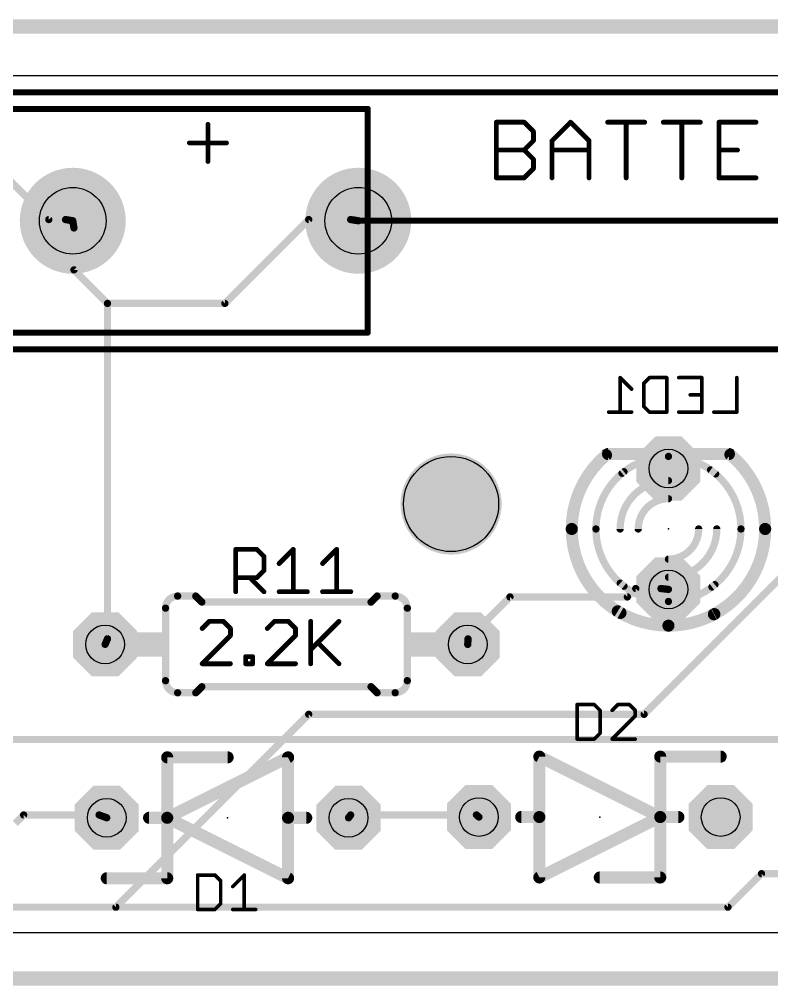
# Model space of a CAD drawing. Extents: x -2 to 96.5, y -1.1 to 19.2.
# Drawn here: x 64.93 to 80.74, y -1.12 to 19.18 of the extents above; entities that cross this region are included whole.
import ezdxf

# ---------------------------------------------------------------- set-up
doc = ezdxf.new("R2010")
doc.units = 0
for name, color, linetype in [('1', 14, 'CONTINUOUS'), ('16', 174, 'CONTINUOUS'), ('17', 94, 'CONTINUOUS'), ('20', 178, 'CONTINUOUS'), ('21', 251, 'CONTINUOUS'), ('22', 251, 'CONTINUOUS'), ('23', 178, 'CONTINUOUS'), ('24', 178, 'CONTINUOUS'), ('25', 251, 'CONTINUOUS'), ('26', 251, 'CONTINUOUS'), ('27', 251, 'CONTINUOUS'), ('29', 251, 'CONTINUOUS'), ('30', 251, 'CONTINUOUS'), ('44', 251, 'CONTINUOUS'), ('51', 251, 'CONTINUOUS'), ('52', 251, 'CONTINUOUS')]:
    doc.layers.add(name, color=color, linetype=linetype)

# ---------------------------------------------------------------- blocks, each defined once
blk = doc.blocks.new('ROUNDP')
at = {"const_width": 0.5}
blk.add_lwpolyline([(0, -0.25, 1), (0, 0.25, 1), (0, -0.25)], format="xyb", dxfattribs=at)
blk = doc.blocks.new('OCTAGONP')
at = {"const_width": 0.5}
blk.add_lwpolyline([(-0.25, -0.1036), (-0.25, 0.1036), (-0.1036, 0.25), (0.1036, 0.25), (0.25, 0.1036), (0.25, -0.1036), (0.1036, -0.25), (-0.1036, -0.25), (-0.25, -0.1036), (-0.25, 0.1036)], dxfattribs=at)
blk = doc.blocks.new('RECT')
blk.add_solid([(-0.5, -0.5), (0.5, -0.5), (-0.5, 0.5), (0.5, 0.5)])

msp = doc.modelspace()

# ---------------------------------------------------------------- linework, layer by layer
at = {"layer": '1'}
for points, const_width in [([(-1, 19.032), (96, 19.032)], 0.3048), ([(66.075, 14.8008), (66.05, 14.952)], 0.1524), ([(69.2466, 13.215), (71.0086, 14.977)], 0.1524), ([(71.0086, 14.977), (71.8896, 14.977)], 0.1524), ([(71.8896, 14.977), (72.05, 14.952)], 0.1524), ([(66.075, 14.8008), (66.075, 13.9198)], 0.1524), ([(66.075, 13.9198), (66.7798, 13.215)], 0.1524), ([(66.7798, 13.215), (66.7798, 6.167)], 0.1524), ([(66.7798, 13.215), (69.2466, 13.215)], 0.1524), ([(81.5806, 8.1052), (78.0566, 4.5812)], 0.1524), ([(75.2374, 7.048), (74.3564, 6.167)], 0.1524), ([(77.7042, 7.048), (75.2374, 7.048)], 0.1524), ([(77.8804, 7.2242), (77.7042, 7.048)], 0.1524), ([(78.409, 7.2242), (77.8804, 7.2242)], 0.1524), ([(78.409, 7.2242), (78.568, 7.206)], 0.1524), ([(66.7798, 6.167), (66.73, 6.05)], 0.1524), ([(74.3564, 6.167), (74.35, 6.05)], 0.1524), ([(71.0086, 4.5812), (66.956, 0.5286)], 0.1524), ([(78.0566, 4.5812), (71.0086, 4.5812)], 0.1524), ([(65.0178, 2.4668), (64.8416, 2.2906)], 0.1524), ([(66.6036, 2.4668), (65.0178, 2.4668)], 0.1524), ([(66.6036, 2.4668), (66.765, 2.407)], 0.1524), ([(71.8896, 2.4668), (71.845, 2.407)], 0.1524), ([(74.5326, 2.4668), (71.8896, 2.4668)], 0.1524), ([(74.5326, 2.4668), (74.585, 2.423)], 0.1524), ([(66.956, 0.5286), (54.7982, 0.5286)], 0.1524), ([(96, -0.968), (-1, -0.968)], 0.3048)]:
    msp.add_lwpolyline(points, dxfattribs=dict(at, const_width=const_width))
at = {"layer": '1', "const_width": 0.0762}
for points in [[(66.0876, 14.9582, 1), (66.0124, 14.9458)], [(71.0086, 15.0151, 1), (71.0086, 14.9389)], [(71.0355, 14.9501, 1), (70.9817, 15.0039)], [(71.8955, 15.0146, 1), (71.8837, 14.9394)], [(71.8896, 14.9389, 1), (71.8896, 15.0151)], [(72.0441, 14.9144, 1), (72.0559, 14.9896)], [(66.1131, 14.8008, 1), (66.0369, 14.8008)], [(66.0374, 14.7946, 1), (66.1126, 14.807)], [(66.0369, 13.9198, 1), (66.1131, 13.9198)], [(66.1019, 13.9467, 1), (66.0481, 13.8929)], [(66.8179, 13.215, 1), (66.7417, 13.215)], [(66.7798, 13.2531, 1), (66.7798, 13.1769)], [(66.7529, 13.1881, 1), (66.8067, 13.2419)], [(69.2197, 13.2419, 1), (69.2735, 13.1881)], [(69.2466, 13.1769, 1), (69.2466, 13.2531)], [(75.2374, 7.0861, 1), (75.2374, 7.0099)], [(75.2643, 7.0211, 1), (75.2105, 7.0749)], [(77.6773, 7.0749, 1), (77.7311, 7.0211)], [(77.7042, 7.0099, 1), (77.7042, 7.0861)], [(77.8804, 7.2623, 1), (77.8804, 7.1861)], [(77.9073, 7.1973, 1), (77.8535, 7.2511)], [(78.4133, 7.2621, 1), (78.4047, 7.1863)], [(78.409, 7.1861, 1), (78.409, 7.2623)], [(78.5637, 7.1681, 1), (78.5723, 7.2439)], [(66.6949, 6.0649, 1), (66.7651, 6.0351)], [(66.7417, 6.167, 1), (66.8179, 6.167)], [(66.8149, 6.1521, 1), (66.7447, 6.1819)], [(74.3944, 6.1649, 1), (74.3184, 6.1691)], [(74.3295, 6.1939, 1), (74.3833, 6.1401)], [(74.312, 6.0521, 1), (74.388, 6.0479)], [(71.0086, 4.6193, 1), (71.0086, 4.5431)], [(71.0355, 4.5543, 1), (70.9817, 4.6081)], [(78.0297, 4.6081, 1), (78.0835, 4.5543)], [(78.0566, 4.5431, 1), (78.0566, 4.6193)], [(65.0178, 2.5049, 1), (65.0178, 2.4287)], [(65.0447, 2.4399, 1), (64.9909, 2.4937)], [(66.6168, 2.5025, 1), (66.5904, 2.4311)], [(66.6036, 2.4287, 1), (66.6036, 2.5049)], [(66.7518, 2.3713, 1), (66.7782, 2.4427)], [(71.8145, 2.4298, 1), (71.8755, 2.3842)], [(71.8896, 2.5049, 1), (71.8896, 2.4287)], [(71.9201, 2.444, 1), (71.8591, 2.4896)], [(74.557, 2.496, 1), (74.5082, 2.4376)], [(74.5326, 2.4287, 1), (74.5326, 2.5049)], [(74.5606, 2.3938, 1), (74.6094, 2.4522)], [(66.9291, 0.5555, 1), (66.9829, 0.5017)], [(66.956, 0.4905, 1), (66.956, 0.5667)]]:
    msp.add_lwpolyline(points, format="xyb", dxfattribs=at)
at = {"layer": '16'}
for points, const_width in [([(-1, 19.032), (96, 19.032)], 0.3048), ([(63.6082, 16.9152), (65.5464, 14.977)], 0.1524), ([(65.5464, 14.977), (65.8988, 14.977)], 0.1524), ([(65.8988, 14.977), (66.05, 14.952)], 0.1524), ([(86.8666, 4.0526), (49.1598, 4.0526)], 0.1524), ([(80.5234, 1.2334), (79.8186, 0.5286)], 0.1524), ([(82.814, 1.2334), (80.5234, 1.2334)], 0.1524), ([(79.8186, 0.5286), (54.7982, 0.5286)], 0.1524), ([(96, -0.968), (-1, -0.968)], 0.3048)]:
    msp.add_lwpolyline(points, dxfattribs=dict(at, const_width=const_width))
at = {"layer": '16', "const_width": 0.0762}
for points in [[(65.5464, 15.0151, 1), (65.5464, 14.9389)], [(65.5195, 14.9501, 1), (65.5733, 15.0039)], [(65.905, 15.0146, 1), (65.8926, 14.9394)], [(65.8988, 14.9389, 1), (65.8988, 15.0151)], [(66.0438, 14.9144, 1), (66.0562, 14.9896)], [(80.5234, 1.2715, 1), (80.5234, 1.1953)], [(80.5503, 1.2065, 1), (80.4965, 1.2603)], [(79.7917, 0.5555, 1), (79.8455, 0.5017)], [(79.8186, 0.4905, 1), (79.8186, 0.5667)]]:
    msp.add_lwpolyline(points, format="xyb", dxfattribs=at)
at = {"layer": '20'}
for p, q in [((93, 18), (2, 18)), ((2, 0), (93, 0))]:
    msp.add_line(p, q, dxfattribs=at)
msp.add_circle((74, 9), 1, dxfattribs=at)
at = {"layer": '21'}
for points, const_width in [([(92.55, 17.652), (63.9, 17.652)], 0.127), ([(72.25, 17.302), (64.25, 17.302)], 0.127), ([(72.25, 12.602), (72.25, 17.302)], 0.127), ([(74.9508, 15.8528), (74.9508, 17.0222)], 0.1016), ([(74.9508, 17.0222), (75.5355, 17.0222)], 0.1016), ([(75.5355, 17.0222), (75.7304, 16.8273)], 0.1016), ([(76.1202, 16.6324), (76.51, 17.0222)], 0.1016), ([(76.51, 17.0222), (76.8998, 16.6324)], 0.1016), ([(77.2896, 17.0222), (78.0692, 17.0222)], 0.1016), ([(77.6794, 15.8528), (77.6794, 17.0222)], 0.1016), ([(78.459, 17.0222), (79.2386, 17.0222)], 0.1016), ([(78.8488, 15.8528), (78.8488, 17.0222)], 0.1016), ([(80.408, 17.0222), (79.6284, 17.0222)], 0.1016), ([(79.6284, 17.0222), (79.6284, 15.8528)], 0.1016), ([(68.8906, 16.9773), (68.8906, 16.1977)], 0.1016), ([(75.7304, 16.8273), (75.7304, 16.6324)], 0.1016), ([(75.7304, 16.6324), (75.5355, 16.4375)], 0.1016), ([(76.1202, 15.8528), (76.1202, 16.6324)], 0.1016), ([(76.8998, 16.6324), (76.8998, 15.8528)], 0.1016), ([(68.5008, 16.5875), (69.2804, 16.5875)], 0.1016), ([(74.9508, 16.4375), (75.5355, 16.4375)], 0.1016), ([(75.5355, 16.4375), (75.7304, 16.2426)], 0.1016), ([(76.1202, 16.4375), (76.8998, 16.4375)], 0.1016), ([(79.6284, 16.4375), (80.0182, 16.4375)], 0.1016), ([(75.7304, 16.2426), (75.7304, 16.0477)], 0.1016), ([(75.7304, 16.0477), (75.5355, 15.8528)], 0.1016), ([(75.5355, 15.8528), (74.9508, 15.8528)], 0.1016), ([(79.6284, 15.8528), (80.408, 15.8528)], 0.1016), ([(84.45, 14.952), (72.05, 14.952)], 0.127), ([(72.25, 12.602), (64.25, 12.602)], 0.127), ([(63.9, 12.252), (92.55, 12.252)], 0.127), ([(68.254, 7.066), (68.635, 7.066)], 0.1524), ([(68.762, 6.939), (68.635, 7.066)], 0.1524), ([(72.318, 6.939), (72.445, 7.066)], 0.1524), ([(72.826, 7.066), (72.445, 7.066)], 0.1524), ([(68.762, 6.939), (72.318, 6.939)], 0.1524), ([(68, 6.812), (68, 5.288)], 0.1524), ([(73.08, 6.812), (73.08, 5.288)], 0.1524), ([(68.254, 5.034), (68.635, 5.034)], 0.1524), ([(68.762, 5.161), (68.635, 5.034)], 0.1524), ([(68.762, 5.161), (72.318, 5.161)], 0.1524), ([(72.318, 5.161), (72.445, 5.034)], 0.1524), ([(72.826, 5.034), (72.445, 5.034)], 0.1524), ([(69.305, 3.677), (68.035, 3.677)], 0.254), ([(68.035, 2.407), (70.575, 3.677)], 0.254), ([(68.035, 3.677), (68.035, 2.407)], 0.254), ([(70.575, 3.677), (70.575, 2.407)], 0.254), ([(75.855, 3.693), (78.395, 2.423)], 0.254), ([(75.855, 2.423), (75.855, 3.693)], 0.254), ([(78.395, 2.423), (78.395, 3.693)], 0.254), ([(78.395, 3.693), (79.665, 3.693)], 0.254), ([(67.654, 2.407), (68.035, 2.407)], 0.254), ([(70.575, 1.137), (68.035, 2.407)], 0.254), ([(68.035, 2.407), (68.035, 1.137)], 0.254), ([(70.575, 2.407), (70.956, 2.407)], 0.254), ([(70.575, 2.407), (70.575, 1.137)], 0.254), ([(75.855, 2.423), (75.474, 2.423)], 0.254), ([(78.395, 2.423), (75.855, 1.153)], 0.254), ([(75.855, 1.153), (75.855, 2.423)], 0.254), ([(78.395, 1.153), (78.395, 2.423)], 0.254), ([(78.776, 2.423), (78.395, 2.423)], 0.254), ([(68.035, 1.137), (66.765, 1.137)], 0.254), ([(77.125, 1.153), (78.395, 1.153)], 0.254)]:
    msp.add_lwpolyline(points, dxfattribs=dict(at, const_width=const_width))
for points, const_width in [([(72.2818, 17.302, 1), (72.2182, 17.302)], 0.0635), ([(72.25, 17.2703, 1), (72.25, 17.3337)], 0.0635), ([(74.9762, 17.0222, 1), (74.9254, 17.0222)], 0.0508), ([(74.9508, 17.0476, 1), (74.9508, 16.9968)], 0.0508), ([(75.5535, 17.0402, 1), (75.5175, 17.0042)], 0.0508), ([(75.5355, 16.9968, 1), (75.5355, 17.0476)], 0.0508), ([(76.528, 17.0402, 1), (76.492, 17.0042)], 0.0508), ([(76.528, 17.0042, 1), (76.492, 17.0402)], 0.0508), ([(77.2896, 17.0476, 1), (77.2896, 16.9968)], 0.0508), ([(77.7048, 17.0222, 1), (77.654, 17.0222)], 0.0508), ([(78.0692, 16.9968, 1), (78.0692, 17.0476)], 0.0508), ([(78.459, 17.0476, 1), (78.459, 16.9968)], 0.0508), ([(78.8742, 17.0222, 1), (78.8234, 17.0222)], 0.0508), ([(79.2386, 16.9968, 1), (79.2386, 17.0476)], 0.0508), ([(79.6284, 17.0476, 1), (79.6284, 16.9968)], 0.0508), ([(79.6538, 17.0222, 1), (79.603, 17.0222)], 0.0508), ([(80.408, 16.9968, 1), (80.408, 17.0476)], 0.0508), ([(68.916, 16.9773, 1), (68.8652, 16.9773)], 0.0508), ([(75.7558, 16.8273, 1), (75.705, 16.8273)], 0.0508), ([(75.7124, 16.8093, 1), (75.7484, 16.8453)], 0.0508), ([(75.705, 16.6324, 1), (75.7558, 16.6324)], 0.0508), ([(75.7484, 16.6144, 1), (75.7124, 16.6504)], 0.0508), ([(76.1022, 16.6504, 1), (76.1382, 16.6144)], 0.0508), ([(76.1456, 16.6324, 1), (76.0948, 16.6324)], 0.0508), ([(76.9252, 16.6324, 1), (76.8744, 16.6324)], 0.0508), ([(76.8818, 16.6144, 1), (76.9178, 16.6504)], 0.0508), ([(68.5008, 16.6129, 1), (68.5008, 16.5621)], 0.0508), ([(69.2804, 16.5621, 1), (69.2804, 16.6129)], 0.0508), ([(74.9508, 16.4629, 1), (74.9508, 16.4121)], 0.0508), ([(75.5535, 16.4555, 1), (75.5175, 16.4195)], 0.0508), ([(75.5175, 16.4555, 1), (75.5535, 16.4195)], 0.0508), ([(75.5355, 16.4121, 1), (75.5355, 16.4629)], 0.0508), ([(76.1202, 16.4629, 1), (76.1202, 16.4121)], 0.0508), ([(76.8998, 16.4121, 1), (76.8998, 16.4629)], 0.0508), ([(79.6284, 16.4629, 1), (79.6284, 16.4121)], 0.0508), ([(80.0182, 16.4121, 1), (80.0182, 16.4629)], 0.0508), ([(75.7558, 16.2426, 1), (75.705, 16.2426)], 0.0508), ([(75.7124, 16.2246, 1), (75.7484, 16.2606)], 0.0508), ([(68.8652, 16.1977, 1), (68.916, 16.1977)], 0.0508), ([(75.705, 16.0477, 1), (75.7558, 16.0477)], 0.0508), ([(75.7484, 16.0297, 1), (75.7124, 16.0657)], 0.0508), ([(74.9508, 15.8782, 1), (74.9508, 15.8274)], 0.0508), ([(74.9254, 15.8528, 1), (74.9762, 15.8528)], 0.0508), ([(75.5175, 15.8708, 1), (75.5535, 15.8348)], 0.0508), ([(75.5355, 15.8274, 1), (75.5355, 15.8782)], 0.0508), ([(76.0948, 15.8528, 1), (76.1456, 15.8528)], 0.0508), ([(76.8744, 15.8528, 1), (76.9252, 15.8528)], 0.0508), ([(77.654, 15.8528, 1), (77.7048, 15.8528)], 0.0508), ([(78.8234, 15.8528, 1), (78.8742, 15.8528)], 0.0508), ([(79.6284, 15.8782, 1), (79.6284, 15.8274)], 0.0508), ([(79.603, 15.8528, 1), (79.6538, 15.8528)], 0.0508), ([(80.408, 15.8274, 1), (80.408, 15.8782)], 0.0508), ([(72.05, 14.9838, 1), (72.05, 14.9202)], 0.0635), ([(72.2182, 12.602, 1), (72.2818, 12.602)], 0.0635), ([(72.25, 12.5702, 1), (72.25, 12.6338)], 0.0635), ([(68.254, 7.066, 0.4142), (68, 6.812)], 0.1524), ([(68.254, 7.1041, 1), (68.254, 7.0279)], 0.0762), ([(68.254, 7.0279, 1), (68.254, 7.1041)], 0.0762), ([(68.6619, 7.0929, 1), (68.6081, 7.0391)], 0.0762), ([(68.635, 7.0279, 1), (68.635, 7.1041)], 0.0762), ([(72.445, 7.1041, 1), (72.445, 7.0279)], 0.0762), ([(72.4719, 7.0391, 1), (72.4181, 7.0929)], 0.0762), ([(73.08, 6.812, 0.4142), (72.826, 7.066)], 0.1524), ([(72.826, 7.1041, 1), (72.826, 7.0279)], 0.0762), ([(72.826, 7.0279, 1), (72.826, 7.1041)], 0.0762), ([(68.762, 6.9771, 1), (68.762, 6.9009)], 0.0762), ([(68.7351, 6.9121, 1), (68.7889, 6.9659)], 0.0762), ([(72.2911, 6.9659, 1), (72.3449, 6.9121)], 0.0762), ([(72.318, 6.9009, 1), (72.318, 6.9771)], 0.0762), ([(68.0381, 6.812, 1), (67.9619, 6.812)], 0.0762), ([(67.9619, 6.812, 1), (68.0381, 6.812)], 0.0762), ([(73.1181, 6.812, 1), (73.0419, 6.812)], 0.0762), ([(73.0419, 6.812, 1), (73.1181, 6.812)], 0.0762), ([(68, 5.288, 0.4142), (68.254, 5.034)], 0.1524), ([(68.0381, 5.288, 1), (67.9619, 5.288)], 0.0762), ([(67.9619, 5.288, 1), (68.0381, 5.288)], 0.0762), ([(72.826, 5.034, 0.4142), (73.08, 5.288)], 0.1524), ([(73.1181, 5.288, 1), (73.0419, 5.288)], 0.0762), ([(73.0419, 5.288, 1), (73.1181, 5.288)], 0.0762), ([(68.254, 5.0721, 1), (68.254, 4.9959)], 0.0762), ([(68.254, 4.9959, 1), (68.254, 5.0721)], 0.0762), ([(68.6081, 5.0609, 1), (68.6619, 5.0071)], 0.0762), ([(68.635, 4.9959, 1), (68.635, 5.0721)], 0.0762), ([(68.762, 5.1991, 1), (68.762, 5.1229)], 0.0762), ([(68.7889, 5.1341, 1), (68.7351, 5.1879)], 0.0762), ([(72.3449, 5.1879, 1), (72.2911, 5.1341)], 0.0762), ([(72.318, 5.1229, 1), (72.318, 5.1991)], 0.0762), ([(72.445, 5.0721, 1), (72.445, 4.9959)], 0.0762), ([(72.4181, 5.0071, 1), (72.4719, 5.0609)], 0.0762), ([(72.826, 5.0721, 1), (72.826, 4.9959)], 0.0762), ([(72.826, 4.9959, 1), (72.826, 5.0721)], 0.0762), ([(68.035, 3.7405, 1), (68.035, 3.6135)], 0.127), ([(68.0985, 3.677, 1), (67.9715, 3.677)], 0.127), ([(69.305, 3.6135, 1), (69.305, 3.7405)], 0.127), ([(70.6385, 3.677, 1), (70.5115, 3.677)], 0.127), ([(70.6034, 3.6202, 1), (70.5466, 3.7338)], 0.127), ([(75.8834, 3.7498, 1), (75.8266, 3.6362)], 0.127), ([(75.9185, 3.693, 1), (75.7915, 3.693)], 0.127), ([(78.4585, 3.693, 1), (78.3315, 3.693)], 0.127), ([(78.395, 3.7565, 1), (78.395, 3.6295)], 0.127), ([(79.665, 3.6295, 1), (79.665, 3.7565)], 0.127), ([(67.654, 2.4705, 1), (67.654, 2.3435)], 0.127), ([(68.0634, 2.4638, 1), (68.0066, 2.3502)], 0.127), ([(68.0985, 2.407, 1), (67.9715, 2.407)], 0.127), ([(68.0066, 2.4638, 1), (68.0634, 2.3502)], 0.127), ([(67.9715, 2.407, 1), (68.0985, 2.407)], 0.127), ([(68.035, 2.3435, 1), (68.035, 2.4705)], 0.127), ([(70.575, 2.4705, 1), (70.575, 2.3435)], 0.127), ([(70.6385, 2.407, 1), (70.5115, 2.407)], 0.127), ([(70.5115, 2.407, 1), (70.6385, 2.407)], 0.127), ([(70.956, 2.3435, 1), (70.956, 2.4705)], 0.127), ([(75.474, 2.4865, 1), (75.474, 2.3595)], 0.127), ([(75.9185, 2.423, 1), (75.7915, 2.423)], 0.127), ([(75.7915, 2.423, 1), (75.9185, 2.423)], 0.127), ([(75.855, 2.3595, 1), (75.855, 2.4865)], 0.127), ([(78.4585, 2.423, 1), (78.3315, 2.423)], 0.127), ([(78.395, 2.4865, 1), (78.395, 2.3595)], 0.127), ([(78.3315, 2.423, 1), (78.4585, 2.423)], 0.127), ([(78.4234, 2.3662, 1), (78.3666, 2.4798)], 0.127), ([(78.3666, 2.3662, 1), (78.4234, 2.4798)], 0.127), ([(78.776, 2.3595, 1), (78.776, 2.4865)], 0.127), ([(66.765, 1.2005, 1), (66.765, 1.0735)], 0.127), ([(68.035, 1.0735, 1), (68.035, 1.2005)], 0.127), ([(70.5466, 1.0802, 1), (70.6034, 1.1938)], 0.127), ([(75.8266, 1.2098, 1), (75.8834, 1.0962)], 0.127), ([(77.125, 1.2165, 1), (77.125, 1.0895)], 0.127), ([(78.395, 1.0895, 1), (78.395, 1.2165)], 0.127), ([(67.9715, 1.137, 1), (68.0985, 1.137)], 0.127), ([(70.5115, 1.137, 1), (70.6385, 1.137)], 0.127), ([(75.7915, 1.153, 1), (75.9185, 1.153)], 0.127), ([(78.3315, 1.153, 1), (78.4585, 1.153)], 0.127)]:
    msp.add_lwpolyline(points, format="xyb", dxfattribs=dict(at, const_width=const_width))
at = {"layer": '22'}
for points, const_width in [([(77.2554, 10.0272, 0.2206), (76.536, 8.476)], 0.254), ([(77.2964, 9.9787, 1), (77.2144, 10.0757)], 0.127), ([(80.6, 8.476, 0.2226), (79.8689, 10.037)], 0.254), ([(79.9096, 10.0858, 1), (79.8282, 9.9882)], 0.127), ([(77.6324, 9.679, 0.2315), (77.044, 8.476)], 0.1524), ([(77.6558, 9.6489, 1), (77.609, 9.7091)], 0.0762), ([(80.092, 8.476, 0.2422), (79.4538, 9.7161)], 0.1524), ([(79.4759, 9.7471, 1), (79.4317, 9.6851)], 0.0762), ([(76.536, 8.476, 0.2691), (77.5598, 6.7117)], 0.254), ([(76.5995, 8.476, 1), (76.4725, 8.476)], 0.127), ([(76.4725, 8.476, 1), (76.5995, 8.476)], 0.127), ([(77.044, 8.476, 0.2315), (77.6324, 7.273)], 0.1524), ([(77.0821, 8.476, 1), (77.0059, 8.476)], 0.0762), ([(79.5242, 6.6831, 0.277), (80.6, 8.476)], 0.254), ([(79.4824, 7.2568, 0.2361), (80.092, 8.476)], 0.1524), ([(80.1301, 8.476, 1), (80.0539, 8.476)], 0.0762), ([(80.6635, 8.476, 1), (80.5365, 8.476)], 0.127), ([(80.5365, 8.476, 1), (80.6635, 8.476)], 0.127), ([(77.0059, 8.476, 1), (77.0821, 8.476)], 0.0762), ([(80.0539, 8.476, 1), (80.1301, 8.476)], 0.0762), ([(77.609, 7.2429, 1), (77.6558, 7.3031)], 0.0762), ([(79.4595, 7.2873, 1), (79.5053, 7.2263)], 0.0762), ([(77.5283, 6.6566, 1), (77.5913, 6.7668)], 0.127), ([(79.4943, 6.7391, 1), (79.5541, 6.6271)], 0.127)]:
    msp.add_lwpolyline(points, format="xyb", dxfattribs=dict(at, const_width=const_width))
at = {"layer": '23'}
for p in [(70.54, 6.05), (69.305, 2.407), (77.125, 2.423)]:
    msp.add_point(p, dxfattribs=at)
at = {"layer": '24'}
msp.add_point((78.568, 8.476), dxfattribs=at)
at = {"layer": '25'}
for points, const_width in [([(69.475, 7.1568), (69.475, 8.0466)], 0.1016), ([(69.475, 8.0466), (69.9199, 8.0466)], 0.1016), ([(69.9199, 8.0466), (70.0682, 7.8983)], 0.1016), ([(70.0682, 7.8983), (70.0682, 7.6017)], 0.1016), ([(70.3871, 7.75), (70.6837, 8.0466)], 0.1016), ([(70.6837, 8.0466), (70.6837, 7.1568)], 0.1016), ([(71.2993, 7.75), (71.5959, 8.0466)], 0.1016), ([(71.5959, 8.0466), (71.5959, 7.1568)], 0.1016), ([(70.0682, 7.6017), (69.9199, 7.4534)], 0.1016), ([(69.9199, 7.4534), (69.475, 7.4534)], 0.1016), ([(69.7716, 7.4534), (70.0682, 7.1568)], 0.1016), ([(70.3871, 7.1568), (70.9803, 7.1568)], 0.1016), ([(71.2993, 7.1568), (71.8924, 7.1568)], 0.1016), ([(76.6481, 4.7855), (76.6481, 4.0611)], 0.0762), ([(77.0103, 4.7855), (76.6481, 4.7855)], 0.0762), ([(77.131, 4.6648), (77.0103, 4.7855)], 0.0762), ([(77.131, 4.1818), (77.131, 4.6648)], 0.0762), ([(77.5055, 4.7855), (77.3847, 4.6648)], 0.0762), ([(77.7469, 4.7855), (77.5055, 4.7855)], 0.0762), ([(77.8677, 4.6648), (77.7469, 4.7855)], 0.0762), ([(77.8677, 4.544), (77.8677, 4.6648)], 0.0762), ([(77.3847, 4.0611), (77.8677, 4.544)], 0.0762), ([(76.6481, 4.0611), (77.0103, 4.0611)], 0.0762), ([(77.0103, 4.0611), (77.131, 4.1818)], 0.0762), ([(77.8677, 4.0611), (77.3847, 4.0611)], 0.0762), ([(68.6748, 1.2045), (68.6748, 0.4801)], 0.0762), ([(69.0371, 1.2045), (68.6748, 1.2045)], 0.0762), ([(69.1578, 1.0838), (69.0371, 1.2045)], 0.0762), ([(69.4115, 0.963), (69.6529, 1.2045)], 0.0762), ([(69.6529, 1.2045), (69.6529, 0.4801)], 0.0762), ([(69.1578, 0.6008), (69.1578, 1.0838)], 0.0762), ([(69.0371, 0.4801), (69.1578, 0.6008)], 0.0762), ([(68.6748, 0.4801), (69.0371, 0.4801)], 0.0762), ([(69.4115, 0.4801), (69.8944, 0.4801)], 0.0762)]:
    msp.add_lwpolyline(points, dxfattribs=dict(at, const_width=const_width))
for points, const_width in [([(69.5004, 8.0466, 1), (69.4496, 8.0466)], 0.0508), ([(69.475, 8.072, 1), (69.475, 8.0212)], 0.0508), ([(69.9378, 8.0645, 1), (69.9019, 8.0286)], 0.0508), ([(69.9199, 8.0212, 1), (69.9199, 8.072)], 0.0508), ([(70.0936, 7.8983, 1), (70.0428, 7.8983)], 0.0508), ([(70.0502, 7.8803, 1), (70.0861, 7.9162)], 0.0508), ([(70.7091, 8.0466, 1), (70.6583, 8.0466)], 0.0508), ([(70.7017, 8.0286, 1), (70.6658, 8.0645)], 0.0508), ([(71.6213, 8.0466, 1), (71.5705, 8.0466)], 0.0508), ([(71.6138, 8.0286, 1), (71.5779, 8.0645)], 0.0508), ([(70.3692, 7.7679, 1), (70.4051, 7.732)], 0.0508), ([(71.2813, 7.7679, 1), (71.3172, 7.732)], 0.0508), ([(70.0428, 7.6017, 1), (70.0936, 7.6017)], 0.0508), ([(70.0861, 7.5837, 1), (70.0502, 7.6196)], 0.0508), ([(69.475, 7.4788, 1), (69.475, 7.428)], 0.0508), ([(69.7896, 7.4713, 1), (69.7536, 7.4354)], 0.0508), ([(69.9019, 7.4713, 1), (69.9378, 7.4354)], 0.0508), ([(69.9199, 7.428, 1), (69.9199, 7.4788)], 0.0508), ([(69.4496, 7.1568, 1), (69.5004, 7.1568)], 0.0508), ([(70.0502, 7.1388, 1), (70.0861, 7.1748)], 0.0508), ([(70.3871, 7.1822, 1), (70.3871, 7.1314)], 0.0508), ([(70.6583, 7.1568, 1), (70.7091, 7.1568)], 0.0508), ([(70.9803, 7.1314, 1), (70.9803, 7.1822)], 0.0508), ([(71.2993, 7.1822, 1), (71.2993, 7.1314)], 0.0508), ([(71.5705, 7.1568, 1), (71.6213, 7.1568)], 0.0508), ([(71.8924, 7.1314, 1), (71.8924, 7.1822)], 0.0508), ([(76.6481, 4.8046, 1), (76.6481, 4.7665)], 0.0381), ([(76.6671, 4.7855, 1), (76.6291, 4.7855)], 0.0381), ([(77.0238, 4.799, 1), (76.9968, 4.772)], 0.0381), ([(77.0103, 4.7665, 1), (77.0103, 4.8046)], 0.0381), ([(77.1501, 4.6648, 1), (77.112, 4.6648)], 0.0381), ([(77.1176, 4.6513, 1), (77.1445, 4.6783)], 0.0381), ([(77.3713, 4.6783, 1), (77.3982, 4.6513)], 0.0381), ([(77.5055, 4.8046, 1), (77.5055, 4.7665)], 0.0381), ([(77.5189, 4.772, 1), (77.492, 4.799)], 0.0381), ([(77.7604, 4.799, 1), (77.7335, 4.772)], 0.0381), ([(77.7469, 4.7665, 1), (77.7469, 4.8046)], 0.0381), ([(77.8867, 4.6648, 1), (77.8486, 4.6648)], 0.0381), ([(77.8542, 4.6513, 1), (77.8811, 4.6783)], 0.0381), ([(77.8486, 4.544, 1), (77.8867, 4.544)], 0.0381), ([(77.8811, 4.5306, 1), (77.8542, 4.5575)], 0.0381), ([(76.6481, 4.0802, 1), (76.6481, 4.0421)], 0.0381), ([(76.6291, 4.0611, 1), (76.6671, 4.0611)], 0.0381), ([(76.9968, 4.0746, 1), (77.0238, 4.0476)], 0.0381), ([(77.0103, 4.0421, 1), (77.0103, 4.0802)], 0.0381), ([(77.112, 4.1818, 1), (77.1501, 4.1818)], 0.0381), ([(77.1445, 4.1684, 1), (77.1176, 4.1953)], 0.0381), ([(77.3847, 4.0802, 1), (77.3847, 4.0421)], 0.0381), ([(77.3713, 4.0746, 1), (77.3982, 4.0476)], 0.0381), ([(77.8677, 4.0421, 1), (77.8677, 4.0802)], 0.0381), ([(68.6748, 1.2236, 1), (68.6748, 1.1855)], 0.0381), ([(68.6939, 1.2045, 1), (68.6558, 1.2045)], 0.0381), ([(69.0505, 1.218, 1), (69.0236, 1.191)], 0.0381), ([(69.0371, 1.1855, 1), (69.0371, 1.2236)], 0.0381), ([(69.672, 1.2045, 1), (69.6339, 1.2045)], 0.0381), ([(69.6664, 1.191, 1), (69.6395, 1.218)], 0.0381), ([(69.1768, 1.0838, 1), (69.1387, 1.0838)], 0.0381), ([(69.1443, 1.0703, 1), (69.1713, 1.0973)], 0.0381), ([(69.398, 0.9765, 1), (69.4249, 0.9496)], 0.0381), ([(69.1387, 0.6008, 1), (69.1768, 0.6008)], 0.0381), ([(69.1713, 0.5874, 1), (69.1443, 0.6143)], 0.0381), ([(68.6748, 0.4992, 1), (68.6748, 0.4611)], 0.0381), ([(68.6558, 0.4801, 1), (68.6939, 0.4801)], 0.0381), ([(69.0236, 0.4936, 1), (69.0505, 0.4666)], 0.0381), ([(69.0371, 0.4611, 1), (69.0371, 0.4992)], 0.0381), ([(69.4115, 0.4992, 1), (69.4115, 0.4611)], 0.0381), ([(69.6339, 0.4801, 1), (69.672, 0.4801)], 0.0381), ([(69.8944, 0.4611, 1), (69.8944, 0.4992)], 0.0381)]:
    msp.add_lwpolyline(points, format="xyb", dxfattribs=dict(at, const_width=const_width))
at = {"layer": '26', "const_width": 0.0381}
for points in [[(77.5665, 11.669, 1), (77.5396, 11.642)], [(77.5721, 11.6555, 1), (77.534, 11.6555)], [(78.169, 11.6746, 1), (78.169, 11.6365)], [(78.1824, 11.642, 1), (78.1555, 11.669)], [(78.5502, 11.6555, 1), (78.5121, 11.6555)], [(78.5312, 11.6365, 1), (78.5312, 11.6746)], [(78.7848, 11.6746, 1), (78.7848, 11.6365)], [(79.2868, 11.6555, 1), (79.2487, 11.6555)], [(79.2678, 11.6365, 1), (79.2678, 11.6746)], [(80.0235, 11.6555, 1), (79.9854, 11.6555)], [(77.7811, 11.4006, 1), (77.808, 11.4275)], [(78.0347, 11.5483, 1), (78.0617, 11.5213)], [(78.0673, 11.5348, 1), (78.0292, 11.5348)], [(79.0263, 11.3124, 1), (79.0263, 11.2743)], [(79.2678, 11.2743, 1), (79.2678, 11.3124)], [(77.3116, 10.9502, 1), (77.3116, 10.9121)], [(77.7945, 10.9121, 1), (77.7945, 10.9502)], [(78.0617, 11.0653, 1), (78.0347, 11.0384)], [(78.0292, 11.0518, 1), (78.0673, 11.0518)], [(78.169, 10.9502, 1), (78.169, 10.9121)], [(78.5312, 10.9121, 1), (78.5312, 10.9502)], [(78.7848, 10.9502, 1), (78.7848, 10.9121)], [(79.2678, 10.9121, 1), (79.2678, 10.9502)], [(79.5215, 10.9502, 1), (79.5215, 10.9121)], [(80.0044, 10.9121, 1), (80.0044, 10.9502)], [(77.534, 10.9311, 1), (77.5721, 10.9311)], [(78.1555, 10.9176, 1), (78.1824, 10.9446)], [(78.5121, 10.9311, 1), (78.5502, 10.9311)], [(79.2487, 10.9311, 1), (79.2868, 10.9311)], [(79.9854, 10.9311, 1), (80.0235, 10.9311)]]:
    msp.add_lwpolyline(points, format="xyb", dxfattribs=at)
at = {"layer": '26', "const_width": 0.0762}
for points in [[(77.7945, 11.414), (77.5531, 11.6555)], [(77.5531, 11.6555), (77.5531, 10.9311)], [(78.0482, 11.5348), (78.169, 11.6555)], [(78.169, 11.6555), (78.5312, 11.6555)], [(78.5312, 11.6555), (78.5312, 10.9311)], [(78.7848, 11.6555), (79.2678, 11.6555)], [(79.2678, 11.6555), (79.2678, 10.9311)], [(80.0044, 11.6555), (80.0044, 10.9311)], [(78.0482, 11.0518), (78.0482, 11.5348)], [(79.2678, 11.2933), (79.0263, 11.2933)], [(77.7945, 10.9311), (77.3116, 10.9311)], [(78.169, 10.9311), (78.0482, 11.0518)], [(78.5312, 10.9311), (78.169, 10.9311)], [(79.2678, 10.9311), (78.7848, 10.9311)], [(80.0044, 10.9311), (79.5215, 10.9311)]]:
    msp.add_lwpolyline(points, dxfattribs=at)
at = {"layer": '27', "const_width": 0.1016}
for points in [[(68.9182, 6.5334), (68.7699, 6.3851)], [(69.2148, 6.5334), (68.9182, 6.5334)], [(69.3631, 6.3851), (69.2148, 6.5334)], [(70.2864, 6.5334), (70.1381, 6.3851)], [(70.583, 6.5334), (70.2864, 6.5334)], [(70.7313, 6.3851), (70.583, 6.5334)], [(71.0503, 6.5334), (71.0503, 5.6436)], [(71.0503, 5.9402), (71.6434, 6.5334)], [(69.3631, 6.2368), (69.3631, 6.3851)], [(70.7313, 6.2368), (70.7313, 6.3851)], [(68.7699, 5.6436), (69.3631, 6.2368)], [(70.1381, 5.6436), (70.7313, 6.2368)], [(71.1986, 6.0885), (71.6434, 5.6436)], [(69.3631, 5.6436), (68.7699, 5.6436)], [(69.6821, 5.6436), (69.6821, 5.7919)], [(69.6821, 5.7919), (69.8304, 5.7919)], [(69.8304, 5.6436), (69.6821, 5.6436)], [(69.8304, 5.7919), (69.8304, 5.6436)], [(70.7313, 5.6436), (70.1381, 5.6436)]]:
    msp.add_lwpolyline(points, dxfattribs=at)
at = {"layer": '27', "const_width": 0.0508}
for points in [[(68.9182, 6.5588, 1), (68.9182, 6.508)], [(68.9362, 6.5154, 1), (68.9003, 6.5513)], [(69.2328, 6.5513, 1), (69.1969, 6.5154)], [(69.2148, 6.508, 1), (69.2148, 6.5588)], [(70.2864, 6.5588, 1), (70.2864, 6.508)], [(70.3044, 6.5154, 1), (70.2685, 6.5513)], [(70.601, 6.5513, 1), (70.5651, 6.5154)], [(70.583, 6.508, 1), (70.583, 6.5588)], [(71.0757, 6.5334, 1), (71.0249, 6.5334)], [(71.6614, 6.5154, 1), (71.6255, 6.5513)], [(68.752, 6.403, 1), (68.7879, 6.3671)], [(69.3885, 6.3851, 1), (69.3377, 6.3851)], [(69.3452, 6.3671, 1), (69.3811, 6.403)], [(70.1202, 6.403, 1), (70.1561, 6.3671)], [(70.7567, 6.3851, 1), (70.7059, 6.3851)], [(70.7133, 6.3671, 1), (70.7493, 6.403)], [(69.3377, 6.2368, 1), (69.3885, 6.2368)], [(69.3811, 6.2188, 1), (69.3452, 6.2547)], [(70.7059, 6.2368, 1), (70.7567, 6.2368)], [(70.7493, 6.2188, 1), (70.7133, 6.2547)], [(71.2165, 6.1064, 1), (71.1806, 6.0705)], [(71.0323, 5.9581, 1), (71.0682, 5.9222)], [(68.7699, 5.669, 1), (68.7699, 5.6182)], [(68.752, 5.6616, 1), (68.7879, 5.6256)], [(69.3631, 5.6182, 1), (69.3631, 5.669)], [(69.7075, 5.7919, 1), (69.6567, 5.7919)], [(69.6821, 5.8173, 1), (69.6821, 5.7665)], [(69.6821, 5.669, 1), (69.6821, 5.6182)], [(69.8558, 5.7919, 1), (69.805, 5.7919)], [(69.8304, 5.7665, 1), (69.8304, 5.8173)], [(69.8304, 5.6182, 1), (69.8304, 5.669)], [(70.1381, 5.669, 1), (70.1381, 5.6182)], [(70.1202, 5.6616, 1), (70.1561, 5.6256)], [(70.7313, 5.6182, 1), (70.7313, 5.669)], [(71.6255, 5.6256, 1), (71.6614, 5.6616)], [(69.6567, 5.6436, 1), (69.7075, 5.6436)], [(69.805, 5.6436, 1), (69.8558, 5.6436)], [(71.0249, 5.6436, 1), (71.0757, 5.6436)]]:
    msp.add_lwpolyline(points, format="xyb", dxfattribs=at)
at = {"layer": '29', "const_width": 1.0635}
msp.add_lwpolyline([(74, 8.4682, 1), (74, 9.5318, 1), (74, 8.4682)], format="xyb", dxfattribs=at)
at = {"layer": '30', "const_width": 1.0635}
msp.add_lwpolyline([(74, 8.4682, 1), (74, 9.5318, 1), (74, 8.4682)], format="xyb", dxfattribs=at)
at = {"layer": '44'}
for centre, radius in [((66.05, 14.952), 0.7), ((72.05, 14.952), 0.7), ((78.568, 9.746), 0.4064), ((78.568, 7.206), 0.4064), ((66.73, 6.05), 0.4064), ((74.35, 6.05), 0.4064), ((66.765, 2.407), 0.4064), ((71.845, 2.407), 0.4064), ((74.585, 2.423), 0.4064), ((79.665, 2.423), 0.4064)]:
    msp.add_circle(centre, radius, dxfattribs=at)
at = {"layer": '51', "const_width": 0.508}
for points in [[(66.73, 6.05), (67.619, 6.05)], [(74.35, 6.05), (73.461, 6.05)]]:
    msp.add_lwpolyline(points, dxfattribs=at)
at = {"layer": '51', "const_width": 0.254}
for points in [[(66.73, 6.177, 1), (66.73, 5.923)], [(67.619, 5.923, 1), (67.619, 6.177)], [(73.461, 6.177, 1), (73.461, 5.923)], [(74.35, 5.923, 1), (74.35, 6.177)]]:
    msp.add_lwpolyline(points, format="xyb", dxfattribs=at)
at = {"layer": '52', "const_width": 0.254}
msp.add_lwpolyline([(77.298, 10.0508), (79.838, 10.0508)], dxfattribs=at)
at = {"layer": '52'}
for points, const_width in [([(77.298, 10.1143, 1), (77.298, 9.9873)], 0.127), ([(79.838, 9.9873, 1), (79.838, 10.1143)], 0.127), ([(78.568, 10, 0.1754), (77.5924, 9.6468)], 0.1524), ([(79.5598, 9.6331, 0.179), (78.568, 10)], 0.1524), ([(78.568, 10.0381, 1), (78.568, 9.9619)], 0.0762), ([(78.568, 9.9619, 1), (78.568, 10.0381)], 0.0762), ([(78.568, 9.492, 0.4142), (77.552, 8.476)], 0.1524), ([(77.568, 9.6761, 1), (77.6168, 9.6175)], 0.0762), ([(78.568, 9.4539, 1), (78.568, 9.5301)], 0.0762), ([(79.535, 9.6042, 1), (79.5846, 9.662)], 0.0762), ([(78.568, 9.111, 0.4142), (77.933, 8.476)], 0.1524), ([(78.568, 9.0729, 1), (78.568, 9.1491)], 0.0762), ([(78.568, 7.841, 0.4142), (79.203, 8.476)], 0.1524), ([(78.568, 7.46, 0.4142), (79.584, 8.476)], 0.1524), ([(79.2411, 8.476, 1), (79.1649, 8.476)], 0.0762), ([(79.6221, 8.476, 1), (79.5459, 8.476)], 0.0762), ([(77.5139, 8.476, 1), (77.5901, 8.476)], 0.0762), ([(77.8949, 8.476, 1), (77.9711, 8.476)], 0.0762), ([(78.568, 7.8791, 1), (78.568, 7.8029)], 0.0762), ([(78.568, 7.4981, 1), (78.568, 7.4219)], 0.0762), ([(77.5555, 7.3369, 0.1837), (78.568, 6.952)], 0.1524), ([(77.5808, 7.3654, 1), (77.5302, 7.3084)], 0.0762), ([(78.568, 6.952, 0.1754), (79.5436, 7.3052)], 0.1524), ([(79.568, 7.2759, 1), (79.5192, 7.3345)], 0.0762), ([(78.568, 6.9901, 1), (78.568, 6.9139)], 0.0762), ([(78.568, 6.9139, 1), (78.568, 6.9901)], 0.0762), ([(77.503, 6.7454, 0.1388), (78.568, 6.444)], 0.254), ([(77.5363, 6.7995, 1), (77.4697, 6.6913)], 0.127), ([(78.568, 6.444, 0.1241), (79.5314, 6.6869)], 0.254), ([(79.5615, 6.631, 1), (79.5013, 6.7428)], 0.127), ([(78.568, 6.5075, 1), (78.568, 6.3805)], 0.127), ([(78.568, 6.3805, 1), (78.568, 6.5075)], 0.127)]:
    msp.add_lwpolyline(points, format="xyb", dxfattribs=dict(at, const_width=const_width))

# ---------------------------------------------------------------- block references
at = {"layer": '17'}
for name, p, xscale, yscale, rotation in [('ROUNDP', (66.05, 14.952), 2.1, 2.1, 180), ('ROUNDP', (66.05, 14.952), 2.1, 2.1, 180), ('ROUNDP', (72.05, 14.952), 2.1, 2.1, 180), ('ROUNDP', (72.05, 14.952), 2.1, 2.1, 180), ('OCTAGONP', (78.568, 9.746), 1.2192, 1.2192, 90), ('OCTAGONP', (78.568, 9.746), 1.2192, 1.2192, 90), ('OCTAGONP', (78.568, 7.206), 1.2192, 1.2192, 90), ('OCTAGONP', (78.568, 7.206), 1.2192, 1.2192, 90), ('OCTAGONP', (66.73, 6.05), 1.2192, 1.2192, 180), ('OCTAGONP', (66.73, 6.05), 1.2192, 1.2192, 180), ('OCTAGONP', (74.35, 6.05), 1.2192, 1.2192, 180), ('OCTAGONP', (74.35, 6.05), 1.2192, 1.2192, 180), ('OCTAGONP', (74.585, 2.423), 1.2192, 1.2192, 180), ('OCTAGONP', (74.585, 2.423), 1.2192, 1.2192, 180), ('OCTAGONP', (79.665, 2.423), 1.2192, 1.2192, 180), ('OCTAGONP', (79.665, 2.423), 1.2192, 1.2192, 180)]:
    msp.add_blockref(name, p, dxfattribs=dict(at, xscale=xscale, yscale=yscale, rotation=rotation))
at = {"layer": '17', "xscale": 1.2192, "yscale": 1.2192}
for p in [(66.765, 2.407), (66.765, 2.407), (71.845, 2.407), (71.845, 2.407)]:
    msp.add_blockref('OCTAGONP', p, dxfattribs=at)
at = {"layer": '21', "xscale": 0.381, "yscale": 0.508, "rotation": 180}
for p in [(67.8095, 6.05), (73.2705, 6.05)]:
    msp.add_blockref('RECT', p, dxfattribs=at)
at = {"layer": '29'}
for name, p, xscale, yscale, rotation in [('ROUNDP', (66.05, 14.952), 2.227, 2.227, 180), ('ROUNDP', (72.05, 14.952), 2.227, 2.227, 180), ('OCTAGONP', (78.568, 9.746), 1.3462, 1.3462, 90), ('OCTAGONP', (78.568, 7.206), 1.3462, 1.3462, 90), ('OCTAGONP', (66.73, 6.05), 1.3462, 1.3462, 180), ('OCTAGONP', (74.35, 6.05), 1.3462, 1.3462, 180), ('OCTAGONP', (74.585, 2.423), 1.3462, 1.3462, 180), ('OCTAGONP', (79.665, 2.423), 1.3462, 1.3462, 180)]:
    msp.add_blockref(name, p, dxfattribs=dict(at, xscale=xscale, yscale=yscale, rotation=rotation))
at = {"layer": '29', "xscale": 1.3462, "yscale": 1.3462}
for p in [(66.765, 2.407), (71.845, 2.407)]:
    msp.add_blockref('OCTAGONP', p, dxfattribs=at)
at = {"layer": '30'}
for name, p, xscale, yscale, rotation in [('ROUNDP', (66.05, 14.952), 2.227, 2.227, 180), ('ROUNDP', (72.05, 14.952), 2.227, 2.227, 180), ('OCTAGONP', (78.568, 9.746), 1.3462, 1.3462, 90), ('OCTAGONP', (78.568, 7.206), 1.3462, 1.3462, 90), ('OCTAGONP', (66.73, 6.05), 1.3462, 1.3462, 180), ('OCTAGONP', (74.35, 6.05), 1.3462, 1.3462, 180), ('OCTAGONP', (74.585, 2.423), 1.3462, 1.3462, 180), ('OCTAGONP', (79.665, 2.423), 1.3462, 1.3462, 180)]:
    msp.add_blockref(name, p, dxfattribs=dict(at, xscale=xscale, yscale=yscale, rotation=rotation))
at = {"layer": '30', "xscale": 1.3462, "yscale": 1.3462}
for p in [(66.765, 2.407), (71.845, 2.407)]:
    msp.add_blockref('OCTAGONP', p, dxfattribs=at)

doc.saveas('drawing.dxf')
